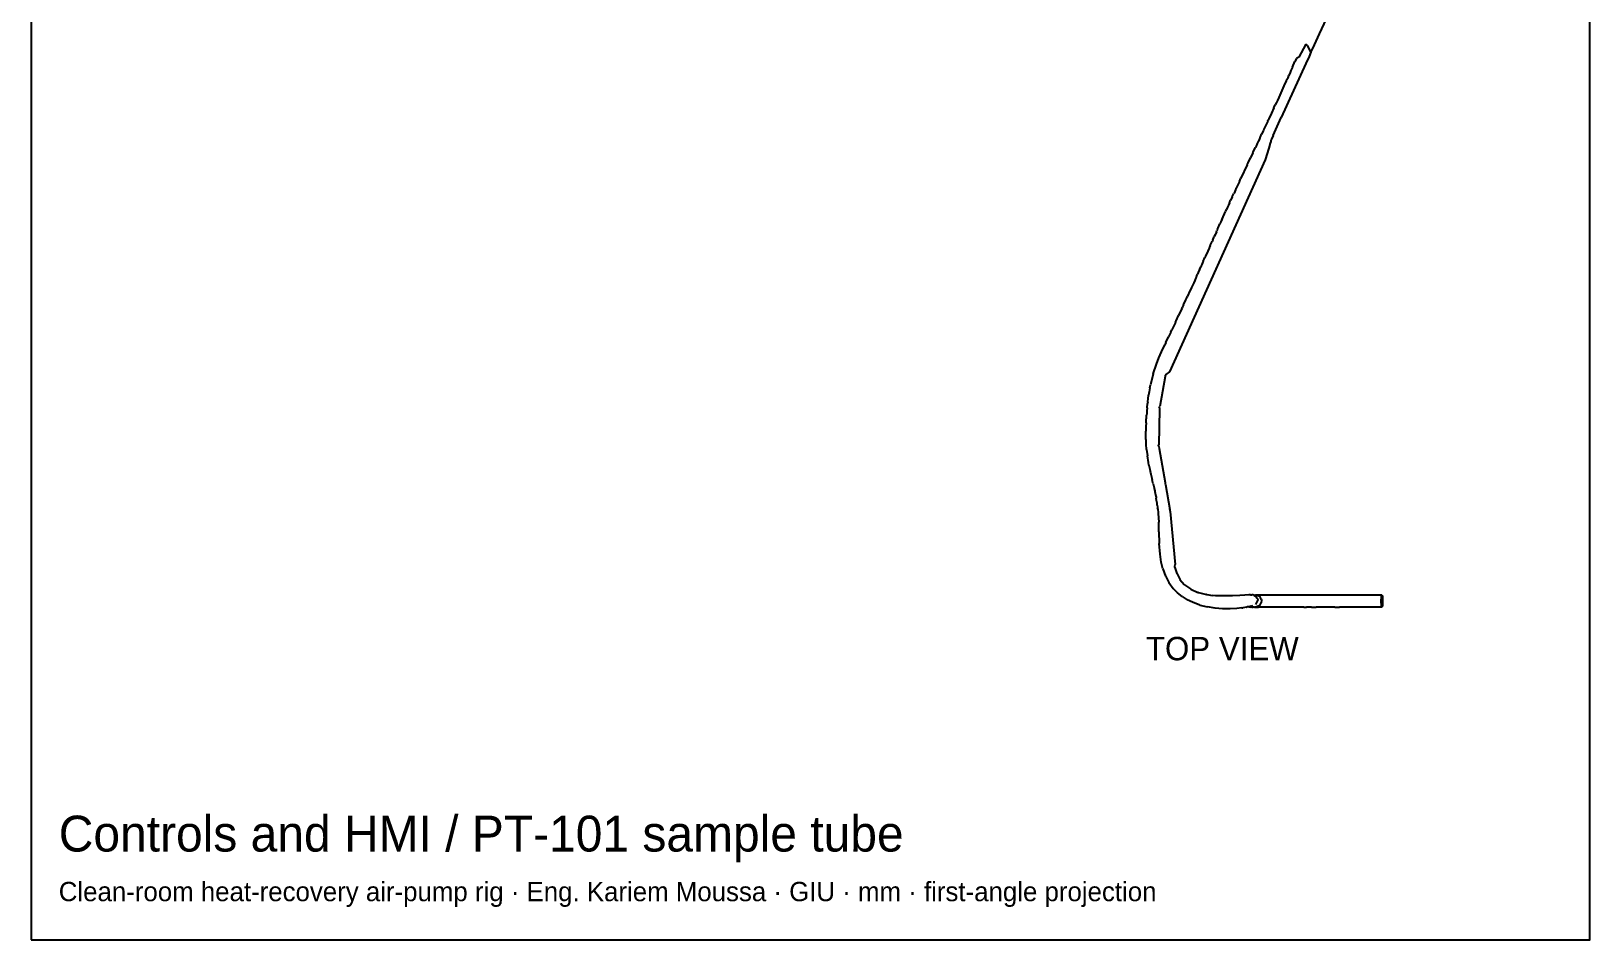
# Model space of a CAD drawing. Header units: millimetres. Extents: x -6 to 332, y -172 to 223.
# Drawn here: x -6.4 to 332.2, y -172.4 to 25 of the extents above; entities that cross this region are included whole.
import ezdxf

# ---------------------------------------------------------------- set-up
doc = ezdxf.new("R2010")
doc.units = ezdxf.units.MM
for name, color, linetype in [('BORDER', 7, 'Continuous'), ('TEXT', 5, 'Continuous'), ('VISIBLE', 7, 'Continuous')]:
    doc.layers.add(name, color=color, linetype=linetype)

msp = doc.modelspace()

# ---------------------------------------------------------------- linework, layer by layer
at = {"layer": 'BORDER'}
msp.add_lwpolyline([(-6.43, -172.41), (332.16, -172.41), (332.16, 223.08), (-6.43, 223.08)], close=True, dxfattribs=at)
at = {"layer": 'VISIBLE'}
for points in [[(273.45, 24.43), (281.63, 42)], [(271.97, 21.23), (273.45, 24.43)], [(270.5, 22.13), (268.96, 19.31)], [(270.82, 21.83), (270.5, 22.13)], [(271.55, 20.51), (270.82, 21.83)], [(271.59, 20.43), (271.16, 19.47)], [(271.59, 20.43), (271.97, 21.23)], [(270.48, 17.98), (265.14, 6.23)], [(267.57, 17.18), (267.23, 16.43)], [(267.57, 17.18), (268.1, 18.36)], [(268.43, 19.06), (268.1, 18.36)], [(268.96, 19.31), (268.43, 19.06)], [(271.16, 19.47), (270.48, 17.98)], [(266.23, 14.21), (265.72, 13.07)], [(266.63, 14.81), (266.23, 14.21)], [(266.63, 14.81), (266.74, 15.34)], [(267.03, 15.98), (266.74, 15.34)], [(267.23, 16.43), (267.03, 15.98)], [(264.57, 10.55), (264.3, 9.93)], [(265.07, 11.61), (264.57, 10.55)], [(265.26, 12.07), (265.07, 11.61)], [(265.72, 13.07), (265.26, 12.07)], [(263.01, 7.15), (262.44, 5.93)], [(263.55, 8.32), (263.01, 7.15)], [(263.55, 8.32), (263.84, 8.95)], [(264.09, 9.5), (263.84, 8.95)], [(264.3, 9.93), (264.09, 9.5)], [(261.26, 3.4), (260.87, 2.58)], [(261.38, 3.67), (261.26, 3.4)], [(261.66, 4.25), (261.38, 3.67)], [(261.88, 4.73), (261.66, 4.25)], [(262.2, 5.42), (261.88, 4.73)], [(262.2, 5.42), (262.32, 5.66)], [(262.44, 5.93), (262.32, 5.66)], [(263.39, 2.3), (265.14, 6.23)], [(259.66, 0), (259.59, -0.14)], [(259.93, 0.58), (259.66, 0)], [(260.07, 0.86), (259.93, 0.58)], [(260.14, 1.02), (260.07, 0.86)], [(260.37, 1.52), (260.14, 1.02)], [(260.41, 1.6), (260.37, 1.52)], [(260.51, 1.8), (260.41, 1.6)], [(260.62, 2.04), (260.51, 1.8)], [(260.62, 2.04), (260.87, 2.58)], [(262.75, 0.64), (262.44, -0.45)], [(262.83, 0.99), (262.75, 0.64)], [(262.85, 1.08), (262.83, 0.99)], [(262.86, 1.1), (262.85, 1.08)], [(262.9, 1.21), (262.86, 1.1)], [(263.03, 1.49), (262.9, 1.21)], [(263.39, 2.3), (263.03, 1.49)], [(261.65, -3.01), (240.83, -49.05)], [(257.94, -3.62), (258.45, -2.56)], [(258.98, -1.42), (258.45, -2.56)], [(258.98, -1.42), (259.04, -1.3)], [(259.04, -1.3), (259.2, -0.96)], [(259.2, -0.96), (259.52, -0.28)], [(259.59, -0.14), (259.52, -0.28)], [(262.44, -0.45), (261.65, -3.01)], [(257.75, -4.03), (256.37, -6.97)], [(257.75, -4.03), (257.94, -3.62)], [(255.19, -9.5), (254.87, -10.19)], [(255.3, -9.25), (255.19, -9.5)], [(255.3, -9.25), (255.36, -9.13)], [(255.96, -7.85), (255.36, -9.13)], [(256.05, -7.66), (255.96, -7.85)], [(256.05, -7.66), (256.37, -6.97)], [(253.45, -13.28), (253.23, -13.75)], [(253.53, -13.1), (253.45, -13.28)], [(253.67, -12.8), (253.53, -13.1)], [(253.89, -12.31), (253.67, -12.8)], [(253.89, -12.31), (254.14, -11.76)], [(254.38, -11.24), (254.14, -11.76)], [(254.48, -11.03), (254.38, -11.24)], [(254.48, -11.03), (254.82, -10.29)], [(254.87, -10.19), (254.82, -10.29)], [(251.44, -17.72), (251.82, -16.86)], [(252.02, -16.42), (251.82, -16.86)], [(252.1, -16.25), (252.02, -16.42)], [(252.28, -15.84), (252.1, -16.25)], [(252.28, -15.84), (253.04, -14.17)], [(253.08, -14.09), (253.04, -14.17)], [(253.08, -14.09), (253.23, -13.75)], [(250.23, -20.42), (250.59, -19.61)], [(250.76, -19.24), (250.59, -19.61)], [(251.05, -18.58), (250.76, -19.24)], [(251.05, -18.58), (251.16, -18.33)], [(251.29, -18.04), (251.16, -18.33)], [(251.29, -18.04), (251.44, -17.72)], [(249.17, -22.81), (248.69, -23.87)], [(249.46, -22.15), (249.17, -22.81)], [(249.5, -22.07), (249.46, -22.15)], [(249.56, -21.92), (249.5, -22.07)], [(249.72, -21.56), (249.56, -21.92)], [(249.72, -21.56), (250.1, -20.71)], [(250.23, -20.42), (250.1, -20.71)], [(247.43, -26.72), (247.25, -27.11)], [(247.43, -26.72), (247.65, -26.23)], [(247.75, -26), (247.65, -26.23)], [(247.89, -25.68), (247.75, -26)], [(248.19, -25.02), (247.89, -25.68)], [(248.19, -25.02), (248.4, -24.53)], [(248.4, -24.53), (248.55, -24.2)], [(248.69, -23.87), (248.55, -24.2)], [(245.84, -30.26), (245.62, -30.74)], [(246.11, -29.66), (245.84, -30.26)], [(246.33, -29.18), (246.11, -29.66)], [(246.58, -28.61), (246.33, -29.18)], [(246.72, -28.31), (246.58, -28.61)], [(246.72, -28.31), (246.77, -28.2)], [(246.77, -28.2), (246.78, -28.17)], [(246.78, -28.17), (246.88, -27.95)], [(246.88, -27.95), (246.91, -27.89)], [(246.91, -27.89), (246.93, -27.83)], [(246.95, -27.79), (246.93, -27.83)], [(247.25, -27.11), (246.95, -27.79)], [(243.91, -34.47), (244.42, -33.38)], [(244.42, -33.38), (244.63, -32.92)], [(244.63, -32.92), (244.7, -32.77)], [(245.01, -32.08), (244.7, -32.77)], [(245.06, -31.97), (245.01, -32.08)], [(245.62, -30.74), (245.06, -31.97)], [(242.27, -37.98), (242.82, -36.82)], [(243.55, -35.26), (242.82, -36.82)], [(243.55, -35.26), (243.6, -35.15)], [(243.71, -34.9), (243.6, -35.15)], [(243.78, -34.77), (243.71, -34.9)], [(243.91, -34.47), (243.78, -34.77)], [(241.11, -40.41), (240.64, -41.41)], [(241.11, -40.41), (241.34, -39.92)], [(241.63, -39.31), (241.34, -39.92)], [(241.77, -39.02), (241.63, -39.31)], [(242.06, -38.43), (241.77, -39.02)], [(242.15, -38.22), (242.06, -38.43)], [(242.15, -38.22), (242.27, -37.98)], [(239.13, -44.68), (239.82, -43.15)], [(240.05, -42.67), (239.82, -43.15)], [(240.05, -42.67), (240.64, -41.41)], [(237.27, -49.48), (238, -47.38)], [(238, -47.38), (238.57, -45.98)], [(238.57, -45.98), (239.13, -44.68)], [(237.27, -49.48), (236.69, -51.82)], [(239.93, -50.02), (238.72, -56.59)], [(239.92, -49.72), (239.91, -49.81)], [(239.91, -49.81), (239.93, -50.02)], [(239.95, -49.72), (239.92, -49.72)], [(240.08, -49.63), (239.95, -49.72)], [(240.83, -49.05), (240.08, -49.63)], [(236.21, -54.92), (236.32, -54.1)], [(236.42, -53.37), (236.32, -54.1)], [(236.56, -52.53), (236.42, -53.37)], [(236.56, -52.53), (236.69, -51.82)], [(235.95, -57.53), (235.92, -57.81)], [(236.01, -56.82), (235.95, -57.53)], [(236.01, -56.82), (236.1, -55.89)], [(236.13, -55.61), (236.1, -55.89)], [(236.13, -55.61), (236.15, -55.48)], [(236.15, -55.48), (236.21, -54.92)], [(238.7, -57.16), (238.55, -64.91)], [(238.63, -56.74), (238.64, -56.68)], [(238.63, -56.74), (238.65, -56.82)], [(238.64, -56.68), (238.72, -56.59)], [(238.65, -56.82), (238.7, -57.16)], [(235.74, -60.92), (235.73, -61.54)], [(235.77, -60.14), (235.74, -60.92)], [(235.77, -60.14), (235.78, -59.93)], [(235.78, -59.93), (235.79, -59.68)], [(235.79, -59.68), (235.81, -59.32)], [(235.81, -59.32), (235.83, -59.15)], [(235.83, -59.15), (235.87, -58.46)], [(235.9, -58.12), (235.87, -58.46)], [(235.92, -57.81), (235.9, -58.12)], [(235.73, -61.54), (235.72, -61.66)], [(235.72, -61.66), (235.72, -61.89)], [(235.72, -62.96), (235.72, -61.89)], [(235.74, -63.51), (235.72, -62.96)], [(235.74, -63.65), (235.74, -63.51)], [(235.75, -63.77), (235.74, -63.65)], [(235.78, -64.49), (235.75, -63.77)], [(235.78, -64.54), (235.78, -64.49)], [(235.79, -64.71), (235.78, -64.54)], [(235.89, -65.92), (235.79, -64.71)], [(235.89, -65.92), (236.05, -67.29)], [(236.29, -68.75), (236.05, -67.29)], [(238.47, -65.16), (238.48, -65.12)], [(238.47, -65.16), (238.5, -65.27)], [(238.48, -65.12), (238.55, -64.91)], [(238.5, -65.27), (238.63, -65.67)], [(238.63, -65.67), (239.94, -73.03)], [(236.39, -69.31), (236.29, -68.75)], [(236.39, -69.31), (236.44, -69.56)], [(236.44, -69.56), (236.57, -70.18)], [(236.57, -70.18), (236.68, -70.67)], [(236.68, -70.67), (236.73, -70.87)], [(236.73, -70.87), (236.82, -71.29)], [(236.82, -71.29), (237.08, -72.38)], [(237.11, -72.52), (237.08, -72.38)], [(237.32, -73.38), (237.11, -72.52)], [(237.32, -73.38), (237.52, -74.24)], [(237.52, -74.24), (237.54, -74.36)], [(237.54, -74.36), (237.55, -74.39)], [(237.55, -74.39), (237.65, -74.84)], [(239.94, -73.03), (239.92, -73.23)], [(239.92, -73.23), (239.92, -73.26)], [(239.92, -73.26), (239.92, -73.35)], [(239.92, -73.35), (239.95, -73.49)], [(239.95, -73.49), (240.92, -78.9)], [(237.65, -74.84), (237.67, -74.92)], [(237.67, -74.92), (237.68, -75.01)], [(237.68, -75.01), (237.76, -75.36)], [(237.76, -75.36), (237.89, -76.02)], [(237.89, -76.02), (237.93, -76.24)], [(237.93, -76.24), (237.97, -76.48)], [(238.05, -76.99), (237.97, -76.48)], [(238.14, -77.54), (238.05, -76.99)], [(238.2, -77.98), (238.14, -77.54)], [(238.2, -77.98), (238.25, -78.43)], [(238.25, -78.43), (238.28, -78.66)], [(238.29, -78.78), (238.28, -78.66)], [(238.29, -78.78), (238.38, -79.68)], [(238.38, -79.68), (238.41, -80.1)], [(238.41, -80.1), (238.43, -80.39)], [(238.43, -80.39), (238.45, -80.71)], [(238.45, -80.71), (238.5, -81.65)], [(240.94, -79.02), (240.92, -78.9)], [(240.94, -79.02), (240.94, -79.07)], [(240.94, -79.07), (240.96, -79.22)], [(240.96, -79.22), (240.98, -79.39)], [(240.98, -79.39), (242.05, -90.87)], [(238.56, -83.79), (238.5, -81.65)], [(238.56, -83.79), (238.64, -86.35)], [(238.81, -88.6), (238.64, -86.35)], [(239.07, -90.34), (238.81, -88.6)], [(239.43, -91.84), (239.07, -90.34)], [(241.98, -91.46), (241.99, -91.4)], [(241.99, -91.4), (242, -91.34)], [(242, -91.34), (242.05, -90.87)], [(239.43, -91.84), (240, -93.4)], [(240, -93.4), (240.03, -93.47)], [(240.03, -93.47), (240.73, -94.8)], [(240.73, -94.8), (241.63, -96.06)], [(242.02, -91.54), (241.98, -91.46)], [(242.02, -91.54), (242.45, -92.83)], [(242.45, -92.83), (242.45, -92.87)], [(242.45, -92.87), (242.49, -92.92)], [(242.49, -92.92), (243.11, -94.07)], [(243.11, -94.07), (243.13, -94.11)], [(243.13, -94.11), (244.03, -95.19)], [(242.57, -97.02), (241.63, -96.06)], [(243.58, -97.84), (242.57, -97.02)], [(243.58, -97.84), (244.66, -98.52)], [(244.03, -95.19), (244.07, -95.25)], [(244.07, -95.25), (244.12, -95.28)], [(244.12, -95.28), (245.38, -96.2)], [(245.38, -96.2), (245.43, -96.25)], [(245.43, -96.25), (245.49, -96.27)], [(245.49, -96.27), (247.03, -96.94)], [(247.07, -96.98), (247.03, -96.94)], [(247.07, -96.98), (247.13, -96.98)], [(247.13, -96.98), (248.9, -97.41)], [(248.92, -97.43), (248.9, -97.41)], [(248.93, -97.42), (248.92, -97.43)], [(248.93, -97.42), (250.18, -97.6)], [(250.85, -97.66), (250.18, -97.6)], [(252.77, -97.72), (250.85, -97.66)], [(254.54, -97.68), (252.77, -97.72)], [(256.16, -97.58), (254.54, -97.68)], [(257.2, -97.51), (256.16, -97.58)], [(258.06, -97.46), (257.2, -97.51)], [(258.45, -97.45), (258.06, -97.46)], [(258.45, -97.45), (258.49, -97.45)], [(258.49, -97.45), (258.54, -97.45)], [(258.54, -97.45), (258.77, -97.46)], [(258.92, -97.48), (258.77, -97.46)], [(259.15, -97.53), (258.92, -97.48)], [(259.15, -97.53), (259.57, -97.53)], [(259.15, -97.53), (259.57, -97.75)], [(259.89, -97.53), (259.57, -97.53)], [(260.25, -97.77), (259.57, -97.53)], [(259.57, -97.75), (259.95, -98.24)], [(260.59, -97.53), (259.89, -97.53)], [(260.25, -97.77), (260.45, -97.91)], [(260.64, -98.14), (260.45, -97.91)], [(261.21, -97.53), (260.59, -97.53)], [(260.8, -98.4), (260.64, -98.14)], [(262.03, -97.53), (261.21, -97.53)], [(262.89, -97.53), (262.03, -97.53)], [(263.99, -97.53), (262.89, -97.53)], [(265.71, -97.53), (263.99, -97.53)], [(270.46, -97.53), (265.71, -97.53)], [(287, -97.53), (270.46, -97.53)], [(286.87, -98.21), (286.89, -98)], [(286.89, -98), (286.91, -97.81)], [(286.91, -97.81), (286.94, -97.67)], [(286.94, -97.67), (286.96, -97.58)], [(286.96, -97.58), (286.98, -97.54)], [(286.98, -97.54), (287, -97.53)], [(287, -97.53), (287.04, -97.57)], [(287.04, -97.57), (287.07, -97.69)], [(287.07, -97.69), (287.1, -97.86)], [(287.1, -97.86), (287.12, -98.06)], [(287.12, -98.06), (287.13, -98.28)], [(245.82, -99.09), (244.66, -98.52)], [(247.43, -99.68), (245.82, -99.09)], [(247.43, -99.68), (249.1, -100.1)], [(250.77, -100.36), (249.1, -100.1)], [(252.4, -100.49), (250.77, -100.36)], [(254.02, -100.5), (252.4, -100.49)], [(255.48, -100.42), (254.02, -100.5)], [(256.54, -100.3), (255.48, -100.42)], [(256.54, -100.3), (256.67, -100.29)], [(256.67, -100.29), (256.77, -100.27)], [(257.6, -100.14), (256.77, -100.27)], [(257.6, -100.14), (257.68, -100.12)], [(257.8, -100.1), (257.68, -100.12)], [(258.27, -100), (257.8, -100.1)], [(258, -100.05), (258.06, -100.07)], [(258.06, -100.07), (258.39, -100.13)], [(258.36, -99.98), (258.27, -100)], [(258.59, -99.92), (258.36, -99.98)], [(258.55, -100.13), (258.39, -100.13)], [(258.55, -100.13), (258.55, -100.13)], [(258.57, -100.13), (258.55, -100.13)], [(258.57, -100.13), (258.58, -100.14)], [(258.58, -100.14), (258.59, -100.14)], [(258.58, -100.14), (258.58, -100.14)], [(258.59, -99.92), (258.72, -99.89)], [(258.59, -100.14), (258.61, -100.13)], [(258.63, -100.13), (258.64, -100.13)], [(258.67, -100.13), (258.64, -100.13)], [(258.73, -100.13), (258.67, -100.13)], [(258.72, -99.89), (258.92, -99.8)], [(258.73, -100.13), (258.73, -100.13)], [(258.74, -100.13), (258.73, -100.13)], [(258.76, -100.13), (258.74, -100.13)], [(258.76, -100.13), (258.78, -100.13)], [(258.78, -100.13), (258.82, -100.13)], [(258.82, -100.13), (258.85, -100.13)], [(258.85, -100.13), (258.86, -100.13)], [(258.88, -100.13), (258.86, -100.13)], [(258.93, -100.13), (258.88, -100.13)], [(258.94, -100.13), (258.93, -100.13)], [(258.95, -100.13), (258.94, -100.13)], [(258.95, -100.13), (258.97, -100.13)], [(258.97, -100.13), (259, -100.13)], [(259.01, -100.13), (259, -100.13)], [(259.03, -100.12), (259.06, -100.13)], [(259.17, -100.13), (259.06, -100.13)], [(259.19, -100.13), (259.17, -100.13)], [(259.24, -100.11), (259.25, -100.13)], [(259.25, -100.13), (259.27, -100.14)], [(259.29, -100.13), (259.27, -100.14)], [(259.27, -100.14), (259.27, -100.14)], [(259.29, -100.13), (259.3, -100.13)], [(259.35, -100.11), (259.33, -100.13)], [(259.33, -100.13), (259.36, -100.13)], [(259.36, -100.13), (259.41, -100.13)], [(259.41, -100.13), (259.44, -100.13)], [(259.44, -100.13), (259.45, -100.13)], [(259.44, -100.13), (259.44, -100.13)], [(259.49, -100.12), (259.52, -100.14)], [(259.53, -100.11), (259.51, -100.12)], [(259.52, -100.12), (259.53, -100.13)], [(259.55, -100.14), (259.52, -100.13)], [(259.53, -100.14), (259.52, -100.14)], [(260.01, -98.53), (259.53, -99.57)], [(259.53, -100.13), (259.53, -100.13)], [(259.53, -100.13), (259.53, -100.13)], [(259.53, -100.13), (259.55, -100.13)], [(259.55, -100.14), (259.53, -100.14)], [(260.34, -99.86), (259.55, -100.14)], [(259.55, -100.13), (259.55, -100.14)], [(259.61, -100.13), (259.6, -100.13)], [(259.61, -100.13), (259.65, -100.13)], [(259.74, -100.13), (259.65, -100.13)], [(259.74, -100.13), (260.16, -100.13)], [(259.95, -98.24), (260.01, -98.53)], [(260.57, -100.13), (260.16, -100.13)], [(260.44, -99.77), (260.34, -99.86)], [(260.44, -99.77), (260.79, -99.2)], [(261.18, -100.13), (260.57, -100.13)], [(260.83, -98.63), (260.79, -99.2)], [(260.8, -98.4), (260.83, -98.63)], [(262, -100.13), (261.18, -100.13)], [(263.06, -100.13), (262, -100.13)], [(264.29, -100.13), (263.06, -100.13)], [(265.19, -100.13), (264.29, -100.13)], [(266.14, -100.13), (265.19, -100.13)], [(267.14, -100.13), (266.14, -100.13)], [(268.15, -100.13), (267.14, -100.13)], [(268.78, -100.13), (268.15, -100.13)], [(269.4, -100.13), (268.78, -100.13)], [(270.02, -100.13), (269.4, -100.13)], [(270.02, -100.13), (270.64, -100.13)], [(271.7, -100.13), (270.64, -100.13)], [(271.7, -100.13), (272.73, -100.13)], [(273.75, -100.13), (272.73, -100.13)], [(274.74, -100.13), (273.75, -100.13)], [(275.77, -100.13), (274.74, -100.13)], [(276.79, -100.13), (275.77, -100.13)], [(276.79, -100.13), (277.8, -100.13)], [(278.82, -100.13), (277.8, -100.13)], [(279.8, -100.13), (278.82, -100.13)], [(280.45, -100.13), (279.8, -100.13)], [(281.95, -100.13), (280.45, -100.13)], [(283.23, -100.13), (281.95, -100.13)], [(284.55, -100.13), (283.23, -100.13)], [(285.84, -100.13), (284.55, -100.13)], [(287, -100.13), (285.84, -100.13)], [(286.86, -98.46), (286.87, -98.21)], [(286.86, -98.72), (286.86, -98.46)], [(286.86, -98.98), (286.86, -98.72)], [(286.86, -99.24), (286.86, -98.98)], [(286.88, -99.48), (286.86, -99.24)], [(286.89, -99.7), (286.88, -99.48)], [(286.91, -99.88), (286.89, -99.7)], [(286.94, -100.01), (286.91, -99.88)], [(286.97, -100.1), (286.94, -100.01)], [(287, -100.13), (286.97, -100.1)], [(287.02, -100.11), (287, -100.13)], [(287, -100.13), (287, -100.13)], [(287.05, -100.04), (287.02, -100.11)], [(287.08, -99.92), (287.05, -100.04)], [(287.1, -99.75), (287.08, -99.92)], [(287.12, -99.55), (287.1, -99.75)], [(287.13, -99.31), (287.12, -99.55)], [(287.13, -98.28), (287.14, -98.53)], [(287.14, -99.06), (287.13, -99.31)], [(287.14, -98.53), (287.14, -98.8)], [(287.14, -98.8), (287.14, -99.06)]]:
    msp.add_lwpolyline(points, dxfattribs=at)

# ---------------------------------------------------------------- texts
at = {"layer": 'TEXT'}
for s, height, p in [('TOP VIEW', 5.08, (235.72, -111.68)), ('Controls and HMI / PT-101 sample tube', 7.79, (-0.44, -153.23)), ('Clean-room heat-recovery air-pump rig · Eng. Kariem Moussa · GIU · mm · first-angle projection', 4.1946, (-0.44, -164.02))]:
    msp.add_text(s, height=height, dxfattribs=at).set_placement(p)

doc.saveas('drawing.dxf')
